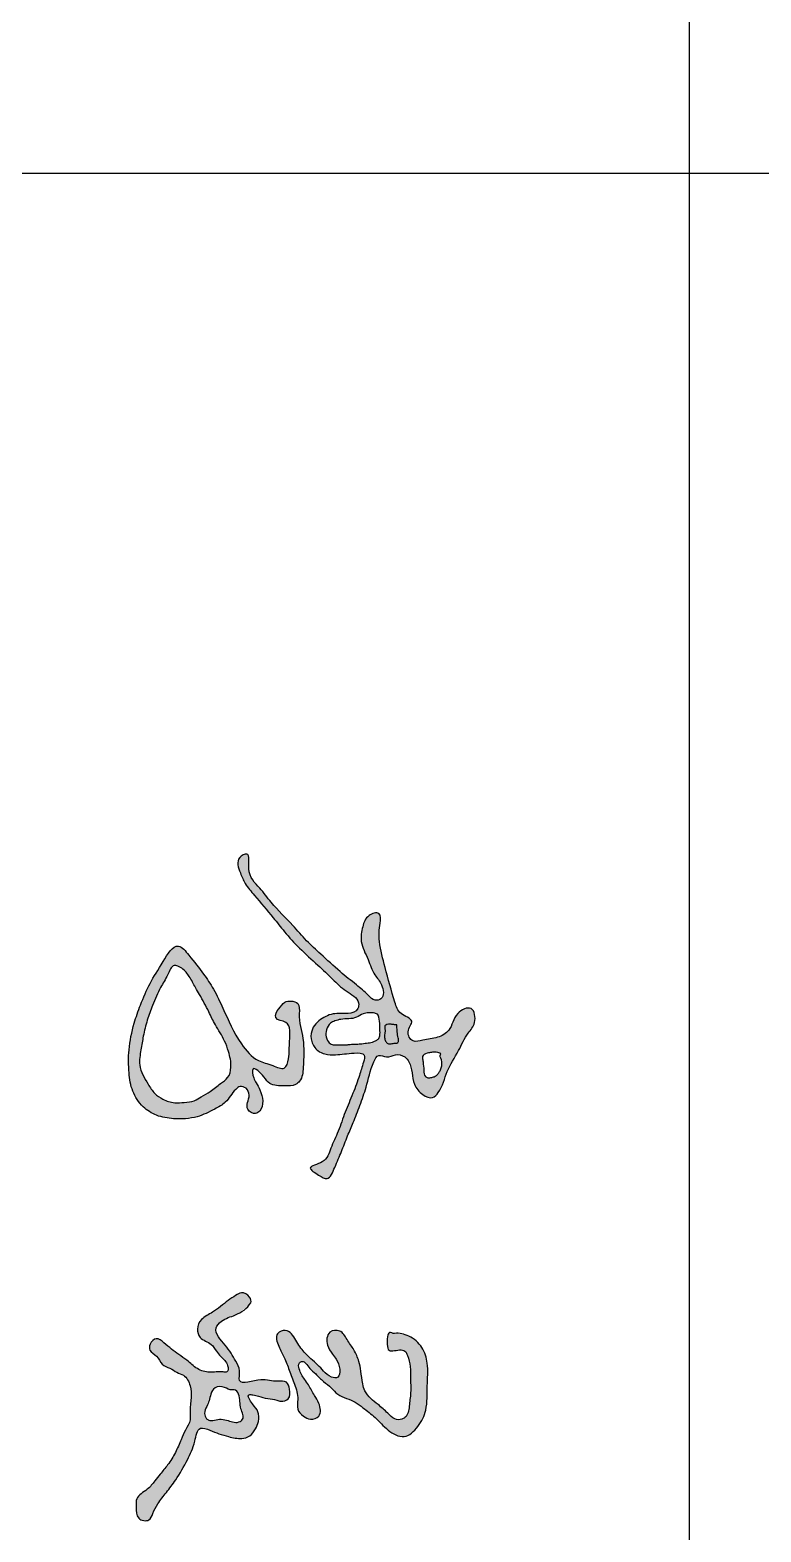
# Model space of a CAD drawing. Extents: x 174641 to 414490, y 73126 to 493158.
# Drawn here: x 249087 to 250164, y 174383 to 176596 of the extents above; entities that cross this region are included whole.
import ezdxf

# ---------------------------------------------------------------- set-up
doc = ezdxf.new("R2010")
doc.units = 0
doc.header["$LTSCALE"] = 1000
doc.header["$MEASUREMENT"] = 0
doc.layers.add('文字和字符', color=7, linetype='Continuous')

msp = doc.modelspace()

# ---------------------------------------------------------------- hatches: boundary and pattern name
at = {"layer": '文字和字符'}
h = msp.add_hatch(color=6, dxfattribs=at)
edge = h.paths.add_edge_path()
edge.add_spline(control_points=[(249603.2, 175279.9), (249603.2, 175279.7), (249599.9, 175243), (249612.4, 175212.8), (249621.1, 175174.5), (249630.7, 175145.1), (249656.4, 175138.3), (249640.2, 175121), (249650.4, 175103.1), (249669, 175109.4), (249686.8, 175110), (249709.4, 175122.4), (249710.8, 175146.8), (249740.9, 175161.4), (249745.5, 175132.4), (249729.7, 175115.9), (249718.5, 175090.3), (249700.2, 175062.6), (249694.9, 175036.7), (249680, 175020.2), (249663.3, 175027.6), (249649, 175046), (249651.2, 175069.5), (249639, 175085), (249625.5, 175088.2), (249613.7, 175080.4), (249600, 175088.6), (249588.6, 175065.6), (249584.4, 175042.3), (249573.5, 175011.8), (249564.5, 174988), (249554.7, 174965.9), (249546.1, 174942.9), (249537.6, 174924), (249527.8, 174899.1), (249512.5, 174909.3), (249491.8, 174921.3), (249524, 174926.8), (249530.2, 174950.1), (249542.4, 174974.1), (249551.3, 175002), (249563, 175028.6), (249572.5, 175053.9), (249577.2, 175071.1), (249582.6, 175089.2), (249558.1, 175089), (249542.1, 175085.8), (249523, 175086.2), (249509.6, 175092.4), (249500.8, 175105), (249500.8, 175124.9), (249516.4, 175141.3), (249537.5, 175148.5), (249555.2, 175145.6), (249571, 175150.6), (249572.7, 175169.4), (249551.2, 175179.8), (249532.6, 175198.2), (249509.9, 175220), (249485, 175242), (249463.2, 175265.7), (249442.4, 175292.8), (249422.6, 175315.6), (249404.4, 175336.9), (249396.8, 175355), (249389.3, 175375), (249413.1, 175387.1), (249405.1, 175351.5), (249425.3, 175334), (249446, 175304.9), (249471.5, 175281.4), (249493.9, 175254.1), (249518.3, 175232.5), (249541.9, 175210), (249566.6, 175190.8), (249583.1, 175177), (249594, 175164.9), (249610, 175168.9), (249607.4, 175190.5), (249592.8, 175204.9), (249585.8, 175228.3), (249572.9, 175250.4), (249576.8, 175274.4), (249582.5, 175290.9), (249605, 175301.3), (249603.3, 175280.1), (249603.2, 175279.9)], knot_values=[0, 0, 0, 0, 37.200114, 91.320491, 165.552277, 191.794321, 218.377312, 240.981666, 262.088012, 282.142005, 312.686531, 339.649791, 378.667629, 407.600467, 437.073636, 462.079158, 503.038538, 551.641933, 598.38254, 613.574993, 634.379376, 661.836336, 708.993627, 722.171326, 741.234276, 760.297225, 776.271776, 792.569008, 846.885535, 886.364067, 923.879172, 953.564578, 987.654437, 1022.983531, 1050.737693, 1069.313673, 1091.638002, 1119.125063, 1152.028231, 1189.926643, 1231.5094, 1273.175743, 1312.041059, 1340.553805, 1354.652933, 1375.412602, 1414.027671, 1435.47698, 1451.393633, 1473.994605, 1495.440379, 1528.930707, 1560.560192, 1583.420751, 1605.787661, 1617.314314, 1652.832859, 1689.166989, 1730.614602, 1782.406199, 1827.708188, 1864.317555, 1924.161807, 1954.751664, 1978.414961, 2009.901325, 2025.877661, 2056.206106, 2101.924511, 2138.940455, 2203.653812, 2245.874288, 2285.588792, 2339.12041, 2381.889891, 2414.291903, 2431.736174, 2443.518671, 2472.148613, 2496.841057, 2531.490224, 2570.411868, 2600.571575, 2626.813618, 2647.271258, 2667.490218, 2667.490218, 2667.490218, 2667.490218], degree=3, periodic=0)
edge = h.paths.add_edge_path(flags=16)
edge.add_spline(control_points=[(249600.1, 175144.8), (249600.1, 175144.7), (249603.4, 175132.6), (249602.4, 175123.8), (249603.5, 175115.6), (249600.9, 175108.9), (249596.1, 175106.9), (249590.7, 175104), (249583, 175103.5), (249574.7, 175102.3), (249566.5, 175101.6), (249559.7, 175101.8), (249551.5, 175100.4), (249544.1, 175101.3), (249536.6, 175100.4), (249530.2, 175101.3), (249525.8, 175106.5), (249522.6, 175113.8), (249523.8, 175123.3), (249528.2, 175132.7), (249537, 175136.5), (249546.1, 175139), (249556.8, 175138.9), (249568.5, 175140.5), (249577, 175146.8), (249586.4, 175148.6), (249593.5, 175147.7), (249597.6, 175146.8), (249600.1, 175144.8), (249600.1, 175144.8)], knot_values=[0, 0, 0, 0, 17.404746, 29.387846, 42.985867, 50.266335, 56.954161, 63.801774, 75.581128, 88.455483, 98.941086, 109.792245, 116.806441, 133.072793, 140.441564, 148.341049, 158.751059, 166.832285, 181.387675, 196.945751, 207.369773, 219.600317, 236.294444, 252.093415, 267.338386, 279.187562, 291.635416, 295.082405, 299.162326, 299.162326, 299.162326, 299.162326], degree=3, periodic=0)
edge = h.paths.add_edge_path(flags=16)
edge.add_spline(control_points=[(249692.3, 175086.6), (249692.2, 175086.6), (249694.1, 175075.8), (249694, 175069.1), (249691.2, 175061.7), (249688, 175057.5), (249684.1, 175054.1), (249679, 175052.9), (249674.1, 175051.7), (249667.7, 175054.7), (249667.9, 175064.7), (249666.5, 175072.6), (249666, 175079.4), (249664.3, 175085.2), (249672, 175089), (249679, 175089.5), (249685.1, 175091.5), (249692.3, 175086.7), (249692.3, 175086.6)], knot_values=[0, 0, 0, 0, 11.032394, 27.080246, 35.7167, 42.398017, 49.241922, 56.254438, 64.042896, 70.017142, 82.400073, 100.141744, 104.717416, 111.155207, 123.02071, 132.051492, 141.212423, 151.788927, 151.788927, 151.788927, 151.788927], degree=3, periodic=0)
h = msp.add_hatch(color=6, dxfattribs=at)
edge = h.paths.add_edge_path()
edge.add_spline(control_points=[(249453.9, 175153.7), (249453.8, 175153.6), (249443.1, 175135.1), (249474.4, 175137.2), (249468.1, 175104.3), (249470.3, 175085.7), (249463.4, 175061.4), (249442.5, 175072.8), (249419.2, 175076.4), (249391.8, 175108.7), (249375.6, 175146.3), (249359.1, 175181.8), (249341.3, 175208.1), (249325.9, 175227.5), (249302.7, 175256.1), (249281, 175218.6), (249264.2, 175193.4), (249250.4, 175161.4), (249239, 175129.2), (249232.3, 175095.5), (249232.4, 175061.7), (249236.8, 175031.9), (249251.9, 175009.4), (249274, 174995.2), (249302, 174990.9), (249332.3, 174992.3), (249356.6, 175004.6), (249378, 175016.2), (249385.8, 175031.4), (249396.9, 175041), (249407.3, 175037.5), (249413.1, 175023.5), (249401.6, 175007.2), (249418.2, 174997.1), (249433.1, 175008.5), (249429.5, 175029.2), (249421.2, 175044), (249415.8, 175052.8), (249413.1, 175073.4), (249432.1, 175054.5), (249441.2, 175040.4), (249460.9, 175040.3), (249476.4, 175040.2), (249488.7, 175050), (249490.4, 175075.5), (249492.1, 175109), (249482.1, 175137.6), (249485.5, 175162.7), (249472, 175165.7), (249461.6, 175165.5), (249454, 175153.8), (249453.9, 175153.7)], knot_values=[0, 0, 0, 0, 18.772704, 41.477809, 80.044627, 116.802218, 137.16377, 161.475231, 192.122008, 241.084265, 322.841358, 366.476474, 403.599349, 452.266279, 480.822437, 525.281218, 577.345985, 625.678179, 664.966098, 720.530015, 767.556127, 805.470545, 843.947055, 876.303707, 911.805465, 960.132454, 999.3713, 1024.963912, 1058.777917, 1069.239579, 1081.911788, 1097.237565, 1126.410668, 1144.842947, 1154.50106, 1197.467328, 1213.824352, 1225.506518, 1243.541639, 1270.934025, 1289.010321, 1319.830534, 1342.259698, 1352.785688, 1381.704372, 1440.604971, 1492.626113, 1513.017666, 1528.122336, 1540.553544, 1559.179396, 1559.179396, 1559.179396, 1559.179396], degree=3, periodic=0)
edge = h.paths.add_edge_path(flags=16)
edge.add_spline(control_points=[(249337.1, 175175.1), (249337.3, 175174.9), (249351.5, 175149.2), (249360.3, 175129), (249373.5, 175110), (249380.6, 175088.8), (249385, 175070.7), (249380.6, 175052), (249366.1, 175043.4), (249354.6, 175032.2), (249340.5, 175025.4), (249328.9, 175017), (249314.8, 175016), (249299.1, 175014.7), (249283.8, 175019.5), (249269.9, 175029.2), (249258.9, 175046.7), (249246.3, 175068), (249250.8, 175093), (249254.2, 175114.9), (249259.6, 175137.1), (249268.6, 175160.7), (249278.1, 175184.1), (249289.5, 175201.2), (249297, 175221.5), (249313.3, 175213.1), (249323.2, 175200.5), (249328.4, 175189.5), (249337.1, 175175.2), (249337.1, 175175.1)], knot_values=[0, 0, 0, 0, 40.204211, 70.058468, 108.464216, 130.884004, 163.643923, 185.732296, 204.334618, 231.03456, 252.428664, 268.982791, 289.824735, 309.33459, 334.505674, 354.736006, 378.254387, 420.802499, 451.909656, 480.365956, 514.245068, 545.922498, 586.383232, 616.269524, 639.057016, 655.457897, 678.34596, 704.341019, 720.45671, 720.45671, 720.45671, 720.45671], degree=3, periodic=0)
h = msp.add_hatch(color=6, dxfattribs=at)
edge = h.paths.add_edge_path()
edge.add_spline(control_points=[(249412.5, 174720.6), (249412.4, 174720.3), (249390.3, 174699.1), (249371.8, 174697.8), (249355.1, 174679), (249377.2, 174658), (249388.2, 174638.7), (249398.3, 174622.1), (249391.4, 174596.6), (249428.7, 174611.8), (249446.7, 174603.5), (249466.5, 174607), (249470.2, 174592.5), (249471, 174578.7), (249458.5, 174574.4), (249448.8, 174578.8), (249437.5, 174579.5), (249425.4, 174582.7), (249417.1, 174585), (249405.1, 174587.1), (249415.9, 174569.9), (249424.6, 174561.7), (249425.1, 174546.4), (249419.4, 174534.8), (249412.3, 174523.7), (249396.7, 174519.5), (249381.5, 174523.3), (249365.6, 174527.6), (249353.2, 174533), (249334.2, 174540.4), (249330.1, 174511.7), (249319.2, 174488.7), (249304.5, 174462.6), (249288.9, 174441.9), (249275.9, 174426.3), (249268.9, 174412.5), (249263.6, 174397.6), (249243.4, 174401.8), (249244, 174418.5), (249242.7, 174436), (249260.4, 174444.4), (249270.4, 174457.3), (249280.2, 174469.6), (249291.2, 174482.9), (249301.8, 174499.9), (249309.5, 174517.7), (249316, 174533.8), (249324.6, 174546.5), (249322.3, 174563.2), (249325.3, 174579.8), (249324.7, 174598.8), (249316.5, 174614.1), (249303.1, 174618.2), (249293.8, 174625.2), (249280.1, 174629), (249276, 174643.4), (249262.3, 174648.6), (249263.5, 174661.4), (249273.5, 174671.4), (249285.7, 174661.1), (249295.4, 174653), (249306.8, 174644.2), (249317.3, 174637.4), (249326, 174629.8), (249336, 174621.8), (249352.7, 174616.6), (249366.2, 174620.4), (249379.9, 174617.6), (249379.1, 174632.9), (249369.7, 174639.8), (249361.4, 174650.1), (249354.1, 174662.6), (249337.2, 174666.1), (249332.3, 174683.2), (249339.6, 174698.8), (249355.2, 174705.6), (249368.2, 174715.2), (249378.8, 174724.4), (249389.1, 174730.9), (249399.6, 174737.6), (249411.5, 174733.4), (249412.6, 174720.6), (249412.5, 174720.6)], knot_values=[0, 0, 0, 0, 39.878613, 71.084001, 88.571602, 128.557403, 167.51423, 188.674821, 208.323573, 251.533868, 286.022948, 304.040745, 319.866458, 339.38013, 355.294206, 363.866941, 383.035676, 402.399015, 414.36713, 422.122541, 442.348267, 461.81608, 481.686971, 497.958095, 516.551099, 533.839574, 560.727072, 581.394562, 601.159722, 620.894041, 649.426299, 690.673374, 738.289465, 770.144861, 799.264352, 821.404135, 836.808472, 857.647162, 880.926807, 898.121658, 926.751504, 950.035011, 967.352307, 991.998193, 1021.862108, 1050.46209, 1072.140687, 1094.880373, 1111.335022, 1139.52005, 1164.970822, 1190.259232, 1204.665599, 1221.240117, 1239.017221, 1259.177234, 1277.618397, 1289.978389, 1306.483927, 1324.261031, 1344.706721, 1362.799886, 1383.241029, 1396.927367, 1410.79459, 1436.58756, 1464.687551, 1472.224323, 1485.322698, 1508.470744, 1522.732623, 1540.039638, 1566.844928, 1584.840343, 1605.723939, 1632.903668, 1653.059236, 1673.030566, 1691.341619, 1704.216169, 1722.92022, 1735.167177, 1735.167177, 1735.167177, 1735.167177], degree=3, periodic=0)
edge = h.paths.add_edge_path(flags=16)
edge.add_spline(control_points=[(249388.2, 174592.8), (249388.3, 174592.8), (249401.5, 174581.2), (249394.2, 174567.6), (249404.5, 174550.9), (249394.4, 174544), (249385.6, 174544.9), (249376.7, 174548.4), (249366.5, 174550.3), (249358.2, 174547.5), (249351.4, 174547.5), (249346, 174550.7), (249343.2, 174559), (249347.4, 174567.8), (249351.9, 174576.8), (249353.3, 174586.7), (249359.2, 174598.1), (249374.7, 174597.9), (249380.3, 174591.5), (249388.2, 174592.8), (249388.2, 174592.8)], knot_values=[0, 0, 0, 0, 12.518583, 43.117128, 64.43384, 73.999097, 86.909074, 99.916825, 114.388405, 128.459585, 136.124934, 141.701946, 153.518143, 168.483557, 180.957273, 194.904784, 210.427714, 229.577537, 246.211116, 250.540926, 250.540926, 250.540926, 250.540926], degree=3, periodic=0)
h = msp.add_hatch(color=6, dxfattribs=at)
edge = h.paths.add_edge_path()
edge.add_spline(control_points=[(249624.5, 174675.7), (249624.7, 174675.8), (249651.5, 174673.3), (249665.5, 174656.6), (249675.2, 174628.9), (249671.5, 174597.9), (249673.5, 174564.9), (249660.9, 174538.6), (249639, 174518.1), (249612.8, 174533), (249597.4, 174551.7), (249580, 174564.3), (249566.9, 174575.2), (249553.6, 174580.2), (249540, 174584.8), (249531.4, 174596.6), (249518.9, 174604.7), (249509.5, 174615.3), (249499.4, 174623.4), (249494.9, 174631), (249488.8, 174635.7), (249482.3, 174631.8), (249484.1, 174619.9), (249490.3, 174610.1), (249499.1, 174597.9), (249505.5, 174585.5), (249514.6, 174572.2), (249517.4, 174553.2), (249500.5, 174547.8), (249489.4, 174554), (249479.4, 174563.9), (249483.6, 174581.7), (249477.3, 174600.8), (249469.4, 174620.8), (249462.6, 174640.3), (249453.7, 174655.7), (249446.9, 174675.6), (249468, 174683.9), (249479.7, 174664.9), (249491.4, 174645.9), (249508.1, 174633.1), (249520.4, 174619.7), (249528.6, 174611.2), (249543.3, 174609), (249544.5, 174625.2), (249540.1, 174636), (249531.8, 174646.7), (249523.4, 174658.5), (249524.7, 174679.7), (249546.2, 174681.9), (249554.6, 174665.7), (249565, 174651.9), (249572, 174635.9), (249575.4, 174618.9), (249576.6, 174604.2), (249581.7, 174585.1), (249598.3, 174572.7), (249613, 174559.8), (249623.1, 174548.7), (249634.5, 174548.2), (249645, 174555.3), (249646.1, 174572.1), (249648.8, 174589.7), (249647.6, 174608.5), (249648.1, 174626.2), (249644.9, 174640.1), (249640.2, 174651), (249629, 174652.5), (249615.7, 174647.2), (249613.3, 174660.2), (249613.4, 174667.4), (249615.3, 174679.6), (249624.4, 174675.7), (249624.5, 174675.7)], knot_values=[0, 0, 0, 0, 29.30094, 65.038017, 98.639858, 145.229586, 194.795516, 232.114749, 266.925891, 301.913022, 339.267477, 370.852415, 390.177296, 409.795645, 429.660369, 448.333163, 468.729795, 490.881928, 507.437968, 521.157629, 529.07634, 535.254347, 547.876184, 571.501508, 585.319952, 610.337259, 628.877614, 654.734455, 672.908705, 688.379255, 706.720612, 726.29753, 758.239497, 788.950264, 816.810279, 842.152582, 868.097908, 885.262369, 914.728674, 944.648733, 982.813695, 999.650213, 1020.22886, 1032.723569, 1049.493141, 1071.095002, 1083.923681, 1105.362623, 1132.075217, 1152.211283, 1174.931511, 1200.704595, 1226.158921, 1246.312234, 1272.681377, 1287.962092, 1326.688213, 1353.277295, 1371.722858, 1386.128581, 1396.514529, 1421.520631, 1449.460288, 1472.518928, 1499.291724, 1522.558099, 1533.076665, 1544.456492, 1567.099854, 1573.093813, 1593.678612, 1602.883204, 1613.437455, 1613.437455, 1613.437455, 1613.437455], degree=3, periodic=0)

# ---------------------------------------------------------------- linework, layer by layer
for p, q in [((250058.2, 180989), (250058.2, 172989)), ((255058.2, 176384.5), (246028.7, 176384.5))]:
    msp.add_line(p, q)
at = {"layer": '文字和字符', "color": 6}
for points, start_tangent, end_tangent in [([(249603.2, 175279.9), (249602.2, 175253.1), (249610.4, 175215), (249624.9, 175163.5), (249634.1, 175147), (249649.6, 175135.7), (249644.4, 175120.2), (249651.6, 175106.8), (249666, 175107.8), (249687.7, 175112), (249704.1, 175122.3), (249717.5, 175147), (249737.1, 175154.2), (249742.2, 175133.6), (249733, 175118.1), (249718.6, 175092.4), (249702.1, 175061.5), (249688.7, 175030.6), (249680.5, 175023.4), (249666, 175027.5), (249653.7, 175042.9), (249645.5, 175075.9), (249639.3, 175083.1), (249625.9, 175086.2), (249612.5, 175083.1), (249601.2, 175085.2), (249594, 175075.9), (249582.5, 175038.5), (249573.3, 175011.6), (249563.6, 174986.3), (249555.2, 174966.6), (249546.2, 174943.8), (249536.3, 174920.3), (249525, 174903.8), (249512.6, 174909), (249500.3, 174919.3), (249517.8, 174928.6), (249530.6, 174948.5), (249541.4, 174973.6), (249551.7, 175001.7), (249563.1, 175029.5), (249572.7, 175055.8), (249578.6, 175075.5), (249579.7, 175085.6), (249565.1, 175088.8), (249537.3, 175086.2), (249521.9, 175087.4), (249511.6, 175092.4), (249502.3, 175105.8), (249502.3, 175121.2), (249517.8, 175139.8), (249539.4, 175147), (249555.9, 175147), (249570.3, 175154.2), (249571.3, 175162.5), (249553, 175180.4), (249533.2, 175197.5), (249511.6, 175218.1), (249484.3, 175243.5), (249462.2, 175267.5), (249445.7, 175288.2), (249417.9, 175321.1), (249404.5, 175338.6), (249397.3, 175354.1), (249396.3, 175376.8), (249406.6, 175381.9), (249409.7, 175360.3), (249425.9, 175331.6), (249442.6, 175310.8), (249474.5, 175276.8), (249494.9, 175254.2), (249515.7, 175234.6), (249544.3, 175208.7), (249568.2, 175189.2), (249585.7, 175173.8), (249596, 175166.6), (249604.3, 175168.6), (249605.3, 175189.2), (249595.4, 175204), (249585.3, 175226.8), (249575.4, 175253.1), (249577.5, 175274.8), (249586.8, 175291.2), (249601.2, 175294.3), (249603.2, 175279.9)], (-0.237905, -0.971288), (-0.237905, -0.971288)), ([(249453.9, 175153.7), (249449.6, 175140.9), (249464.3, 175133.8), (249469.7, 175106.5), (249468.1, 175080.1), (249462, 175066.7), (249444.9, 175070.5), (249423.9, 175077.7), (249398.8, 175102.4), (249371.6, 175154.7), (249357.6, 175182.8), (249343, 175205.2), (249321.4, 175232.9), (249305.9, 175246.4), (249283.5, 175223.5), (249264.3, 175191.3), (249250.1, 175159.5), (249240.9, 175132.7), (249233.3, 175093.4), (249233.3, 175059.5), (249238.8, 175032.7), (249254.2, 175009.7), (249273.9, 174997.1), (249299, 174992.1), (249333.7, 174995), (249359.6, 175006.3), (249375.1, 175016.4), (249390.5, 175035.2), (249396.8, 175039.4), (249405.6, 175036.9), (249410.2, 175026.8), (249408.1, 175005.9), (249419.8, 174999.6), (249425.7, 175003.4), (249426.1, 175034.4), (249420.6, 175044.8), (249416.9, 175052.3), (249416, 175065.3), (249431.9, 175053.6), (249440.7, 175044), (249462.6, 175040.3), (249478.6, 175042.6), (249484.5, 175047.4), (249489.8, 175067.5), (249489.4, 175110), (249484, 175147.1), (249482, 175161.6), (249471.7, 175165.3), (249462.9, 175163.7), (249453.9, 175153.7)], (-0.705818, -0.708393), (-0.705818, -0.708393)), ([(249337.1, 175175.1), (249350.8, 175149.6), (249360.4, 175130.3), (249374.1, 175106.3), (249379.7, 175091.1), (249383.4, 175067.8), (249378.5, 175052.6), (249368.2, 175044.1), (249353, 175032.2), (249339.7, 175024.5), (249329.4, 175018.5), (249314.6, 175016), (249300.5, 175015.6), (249283.1, 175020.8), (249271.3, 175029.3), (249261.3, 175043), (249249.1, 175071.1), (249250.8, 175093.5), (249254.3, 175113.7), (249260.2, 175137.4), (249268, 175158.8), (249279.8, 175185.5), (249290.2, 175204.3), (249299.8, 175217.7), (249310.9, 175213.6), (249322, 175201.4), (249331.2, 175185.1), (249337.1, 175175.1)], (0.501914, -0.864918), (0.501914, -0.864918)), ([(249600.1, 175144.8), (249602.6, 175132.5), (249602.7, 175123.9), (249602.6, 175114.1), (249600.3, 175109.3), (249596.2, 175106.9), (249591.7, 175104.8), (249583.3, 175103.4), (249574.1, 175102.3), (249566.6, 175101.8), (249558.8, 175101.5), (249553.7, 175100.9), (249542, 175100.9), (249536.7, 175100.7), (249531.1, 175101.8), (249525.8, 175107.1), (249523.6, 175112.5), (249524.3, 175122.9), (249529.9, 175132.7), (249536.6, 175136.1), (249545.1, 175138.4), (249557.1, 175139.2), (249568.2, 175141.4), (249578, 175146.5), (249586.4, 175148.1), (249595.3, 175147.3), (249597.7, 175146.5), (249600.1, 175144.8)], (0.416279, -0.909237), (0.416279, -0.909237)), ([(249627.6, 175130.1), (249628.2, 175122.1), (249629.2, 175113.2), (249630.1, 175106), (249629.4, 175104.4), (249625.7, 175103.3), (249619.3, 175102.4), (249614.3, 175102.8), (249611.2, 175106.2), (249609.8, 175111.7), (249610.3, 175124.8), (249610.3, 175128.7), (249617.7, 175131.3), (249623.1, 175130.6), (249625.9, 175130.4), (249627.6, 175130.1)], (0.01108, -0.999939), (0.01108, -0.999939)), ([(249692.3, 175086.6), (249693.4, 175078.8), (249693.1, 175067.2), (249690.7, 175061.4), (249687.9, 175057.6), (249684, 175054.5), (249679.2, 175052.9), (249673.6, 175052.4), (249669.8, 175054.3), (249667.6, 175063), (249666.3, 175075.7), (249665.9, 175079), (249665.5, 175083.6), (249672.5, 175088.6), (249678.9, 175089.7), (249685.5, 175090), (249692.3, 175086.6)], (-0.790293, -0.61273), (-0.790293, -0.61273)), ([(249412.5, 174720.6), (249389.9, 174702.9), (249369.3, 174693.7), (249361.6, 174683.8), (249375, 174658.3), (249390.6, 174634.9), (249396.2, 174620.7), (249396.2, 174606.6), (249427.4, 174607.3), (249452.1, 174605.2), (249465.1, 174604), (249469.6, 174593.5), (249467.8, 174579.6), (249457, 174575.8), (249451.1, 174577.5), (249437.5, 174579.9), (249423.9, 174583.1), (249415.6, 174585.2), (249410, 174585.5), (249415.2, 174571.9), (249423.2, 174560.4), (249423.9, 174546.1), (249419.4, 174535.3), (249411, 174524.8), (249399.2, 174521), (249380, 174523.8), (249365.7, 174528), (249352.5, 174533.2), (249338.5, 174536), (249330.1, 174517.2), (249319.2, 174489.6), (249302, 174459.9), (249288.3, 174441.5), (249275.7, 174424.7), (249268.4, 174410.5), (249262.5, 174401.1), (249247.6, 174403.6), (249243.7, 174419.9), (249244.7, 174432.2), (249260, 174446.1), (249271.3, 174458.4), (249279.1, 174468.2), (249290.1, 174482.1), (249301.5, 174500.4), (249310, 174519.2), (249316.4, 174533.4), (249323.2, 174548.3), (249323.2, 174560.2), (249324.7, 174580.5), (249323.2, 174598.7), (249313.3, 174614.1), (249303.9, 174618.5), (249293.6, 174624.4), (249282.2, 174630.4), (249273.8, 174642.2), (249263.9, 174651.1), (249264.4, 174660), (249273.3, 174667.9), (249284.7, 174662), (249296, 174652.6), (249306.4, 174644.7), (249318.4, 174636.2), (249326, 174629.9), (249334, 174623.9), (249351.8, 174618.5), (249372.1, 174619), (249377.5, 174619), (249378.5, 174628.4), (249368.5, 174641.8), (249362, 174649.7), (249354.3, 174659.5), (249338, 174669.9), (249334, 174682.2), (249340, 174696.1), (249356.3, 174707), (249368.1, 174715.4), (249379.3, 174724.4), (249390.3, 174731.7), (249398.7, 174735.6), (249410.6, 174729.2), (249412.5, 174720.6)], (-0.530433, -0.847727), (-0.530433, -0.847727)), ([(249624.5, 174675.7), (249645.3, 174671.8), (249664.7, 174655), (249672.5, 174632), (249672.6, 174598.4), (249670.3, 174562.8), (249658.7, 174538.6), (249638.4, 174523.9), (249615, 174533.4), (249595.6, 174552), (249577.8, 174566.3), (249566.6, 174574.5), (249553.6, 174580.1), (249540.6, 174586.2), (249531.1, 174595.7), (249519.7, 174605), (249508.2, 174616), (249499.6, 174624.2), (249493.4, 174631.9), (249488.3, 174634.6), (249484.4, 174632.5), (249484, 174623.4), (249491.8, 174608.2), (249497.4, 174600), (249506.5, 174584.4), (249513, 174572.7), (249512.7, 174554.1), (249500.4, 174549.6), (249490.2, 174554.1), (249481.8, 174564.3), (249481.8, 174578.4), (249477, 174600.9), (249469.2, 174621.7), (249461.9, 174640.4), (249453.9, 174656.8), (249452.1, 174675.4), (249463.5, 174680.2), (249479.1, 174665.8), (249491.4, 174648.1), (249511.4, 174629.2), (249519.8, 174620.4), (249531.6, 174611.4), (249540.6, 174611.1), (249543.6, 174622.9), (249538.5, 174637.6), (249533.1, 174645.1), (249525.6, 174658.6), (249529.2, 174677.5), (249543.6, 174679.3), (249554.4, 174667), (249564.5, 174651.4), (249571.8, 174634.6), (249574.8, 174620.4), (249577.5, 174601.5), (249580.8, 174591), (249600.1, 174570.9), (249614.4, 174558.1), (249624.7, 174549.7), (249635.1, 174549.5), (249641.3, 174553.6), (249646.2, 174570.9), (249648.2, 174591), (249647.9, 174607.6), (249647.3, 174626.9), (249643.4, 174643.2), (249639.6, 174649.7), (249631.6, 174651.5), (249615.2, 174652.1), (249614.1, 174656.3), (249614.1, 174671.1), (249617, 174677), (249624.5, 174675.7)], (0.987286, 0.158954), (0.987286, 0.158954)), ([(249388.2, 174592.8), (249394.4, 174586.3), (249398.2, 174564.6), (249400.6, 174549.4), (249395.1, 174545.3), (249385.8, 174545.3), (249376.9, 174548), (249366.5, 174549.4), (249356.5, 174547.7), (249351, 174548), (249347.6, 174550.1), (249344.5, 174558), (249347.7, 174568.3), (249351.3, 174576.6), (249353.8, 174586.3), (249360, 174595.6), (249373.8, 174596.3), (249385.1, 174592.5), (249388.2, 174592.8)], (0.989169, -0.146784), (0.989169, -0.146784))]:
    msp.add_spline(points, degree=3, dxfattribs=dict(at, start_tangent=start_tangent, end_tangent=end_tangent))

doc.saveas('drawing.dxf')
